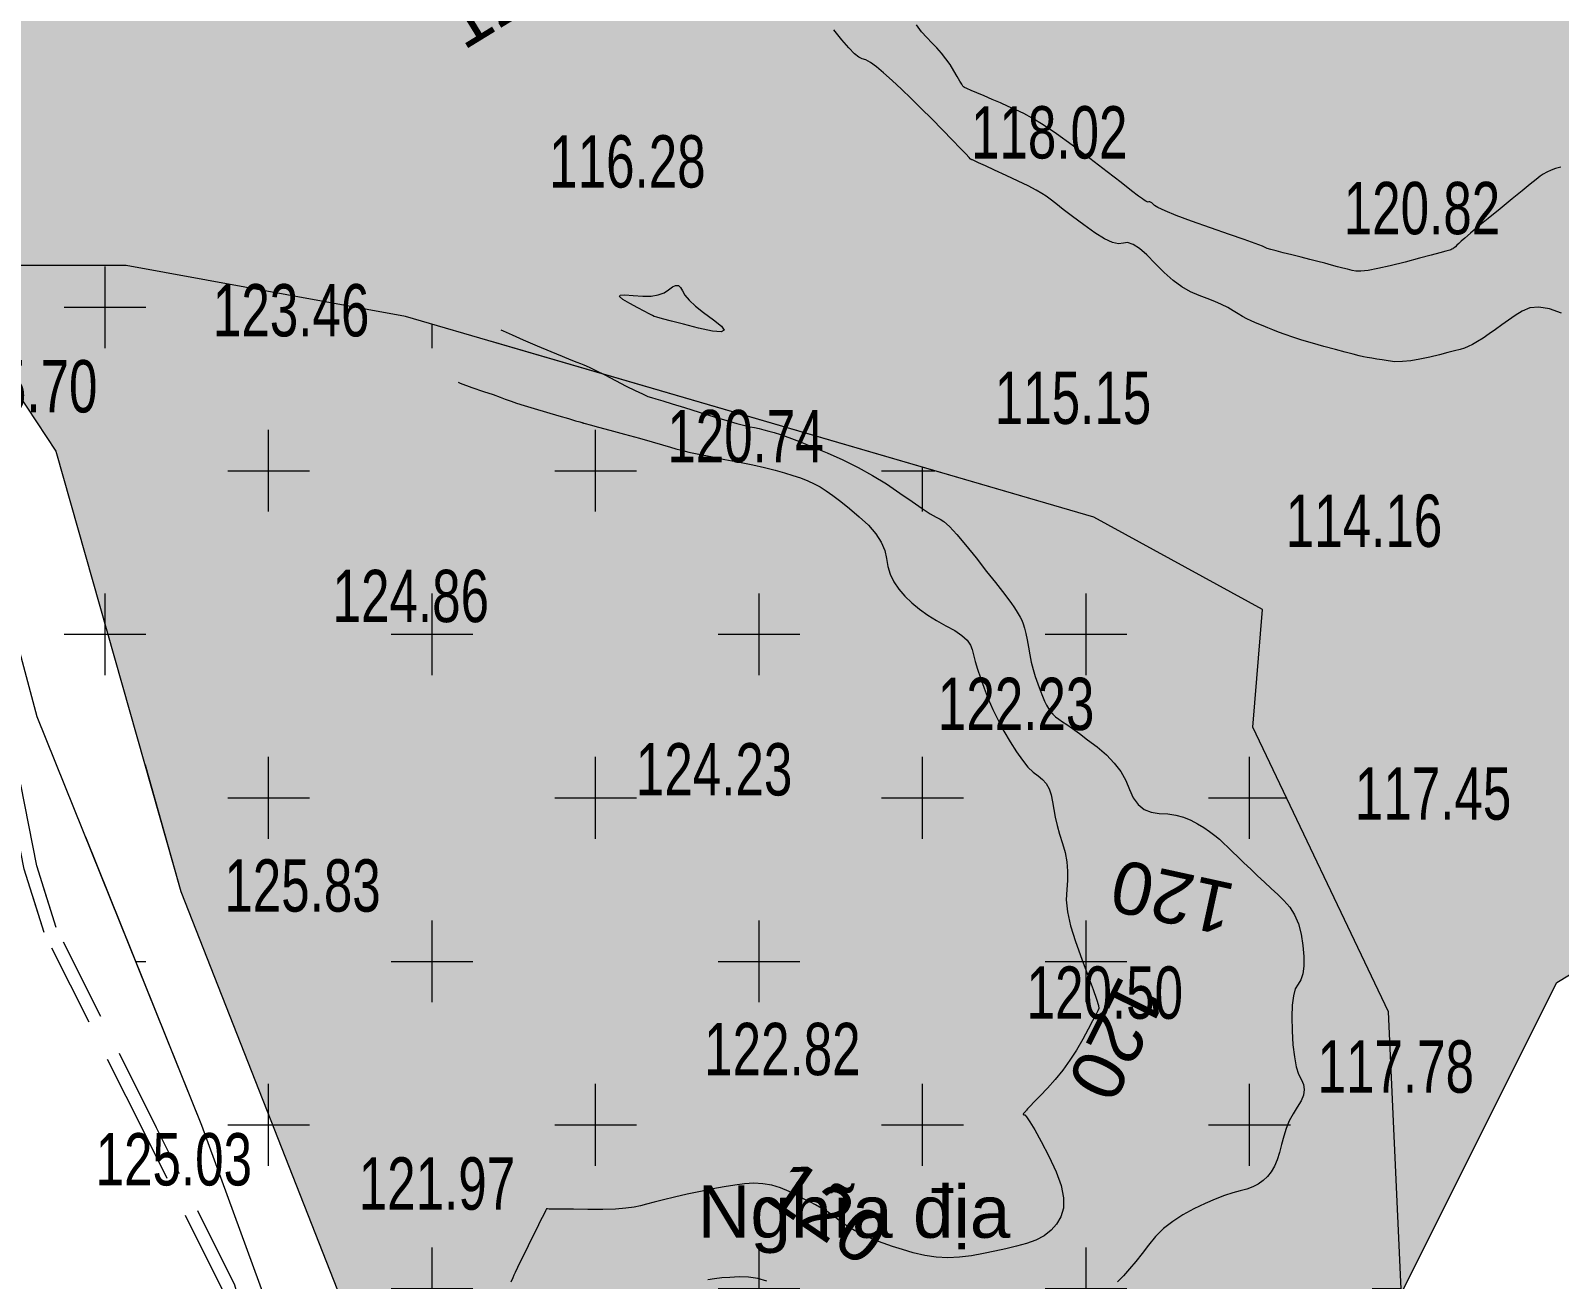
# Model space of a CAD drawing. Header units: metres. Extents: x 431006 to 434411, y 2469261 to 2473208.
# Drawn here: x 432647.4 to 432764.3, y 2470900.7 to 2470996.2 of the extents above; entities that cross this region are included whole.
import ezdxf
from ezdxf.enums import TextEntityAlignment as Align

# ---------------------------------------------------------------- set-up
doc = ezdxf.new("R2010")
doc.units = ezdxf.units.M
doc.header["$MEASUREMENT"] = 0
doc.linetypes.add('HIDDEN', pattern=[9.525, 6.35, -3.175])
for name, color, linetype, lineweight in [('1', 8, 'Continuous', 18), ('CAO DO', 8, 'Continuous', 18), ('duong mon-ks', 8, 'HIDDEN', 18), ('MH_DongMuc', 8, 'Continuous', 18), ('MH_DongMuc_Con', 8, 'Continuous', 18), ('mo-ks', 8, 'Continuous', 18), ('ranh gioi thuc vat-ks', 8, 'RAO_T_VAT', 18), ('thuc vat-ks', 8, 'Continuous', 18)]:
    doc.layers.add(name, color=color, linetype=linetype, lineweight=lineweight)
doc.styles.add('ks_ten cong trinh', font='')
doc.styles.get("Standard").update_dxf_attribs({"font": 'arial.ttf'})
doc.styles.get('ks_ten cong trinh').set_extended_font_data('.VnArial')
doc.linetypes.add('RAO_T_VAT', pattern='A,0,[133,ltypeshp.shx,S=0.34,R=0,X=-0.17,Y=0],-2,[133,ltypeshp.shx,S=0.08,R=0,X=0,Y=0],-1.5,[133,ltypeshp.shx,S=0.08,R=0,X=0,Y=0],-1.5,[133,ltypeshp.shx,S=0.08,R=0,X=0,Y=0],-2', length=7)
pattern_1 = [(0, (14.8, 7.6), (0, 20), [0, -20]), (0, (14.76, 7.848), (0, 20), [0, -20]), (0, (14.648, 8.07), (0, 20), [0, -20]), (0, (14.47, 8.248), (0, 20), [0, -20]), (0, (14.248, 8.36), (0, 20), [0, -20]), (0, (14, 8.4), (0, 20), [0, -20]), (0, (13.752, 8.36), (0, 20), [0, -20]), (0, (13.53, 8.248), (0, 20), [0, -20]), (0, (13.352, 8.07), (0, 20), [0, -20]), (0, (13.24, 7.848), (0, 20), [0, -20]), (0, (13.2, 7.6), (0, 20), [0, -20]), (0, (13.24, 7.352), (0, 20), [0, -20]), (0, (13.352, 7.13), (0, 20), [0, -20]), (0, (13.53, 6.952), (0, 20), [0, -20]), (0, (13.752, 6.84), (0, 20), [0, -20]), (0, (14, 6.8), (0, 20), [0, -20]), (0, (14.248, 6.84), (0, 20), [0, -20]), (0, (14.47, 6.952), (0, 20), [0, -20]), (0, (14.648, 7.13), (0, 20), [0, -20]), (0, (14.76, 7.352), (0, 20), [0, -20]), (0, (6.76, 15.352), (0, 20), [0, -20]), (0, (6.648, 15.13), (0, 20), [0, -20]), (0, (6.47, 14.952), (0, 20), [0, -20]), (0, (6.248, 14.84), (0, 20), [0, -20]), (0, (6, 14.8), (0, 20), [0, -20]), (0, (5.752, 14.84), (0, 20), [0, -20]), (0, (5.53, 14.952), (0, 20), [0, -20]), (0, (5.352, 15.13), (0, 20), [0, -20]), (0, (5.24, 15.352), (0, 20), [0, -20]), (0, (5.2, 15.6), (0, 20), [0, -20]), (0, (5.24, 15.848), (0, 20), [0, -20]), (0, (5.352, 16.07), (0, 20), [0, -20]), (0, (5.53, 16.248), (0, 20), [0, -20]), (0, (5.752, 16.36), (0, 20), [0, -20]), (0, (6, 16.4), (0, 20), [0, -20]), (0, (6.248, 16.36), (0, 20), [0, -20]), (0, (6.47, 16.248), (0, 20), [0, -20]), (0, (6.648, 16.07), (0, 20), [0, -20]), (0, (6.76, 15.848), (0, 20), [0, -20]), (0, (6.8, 15.6), (0, 20), [0, -20]), (0, (14, 4), (0, 20), [1.086, -18.914]), (0, (6, 12), (0, 20), [1.086, -18.914]), (90, (14, 4), (-20, 1e-15), [2.8, -17.2]), (90, (6, 12), (-20, 1e-15), [2.8, -17.2])]

msp = doc.modelspace()

# ---------------------------------------------------------------- hatches: boundary and pattern name
at = {"layer": '1', "lineweight": 0}
h = msp.add_hatch(dxfattribs=at)
h.set_pattern_fill('CROSS', color=9, scale=50, style=0)
h.paths.add_polyline_path([(432734.82, 2470846.22), (432747.52, 2470867.18), (432752.43, 2470895.49), (432751.27, 2470921.15), (432740.89, 2470942.92), (432741.64, 2470951.9), (432728.74, 2470958.97), (432676.11, 2470974.3), (432654.76, 2470978.21), (432642.12, 2470978.21), (432645.13, 2470954.16), (432647.92, 2470943.73), (432660.52, 2470912.5), (432673.41, 2470877.21), (432684.38, 2470861.41), (432696.84, 2470839.1), (432709.58, 2470827.76), (432722.99, 2470838.57)])
h.paths.add_polyline_path([(432697.27, 2470901.38), (432723.53, 2470901.38), (432723.53, 2470909.34), (432697.27, 2470909.34)], flags=24)
h = msp.add_hatch(dxfattribs=at)
h.set_pattern_fill('CROSS', color=8, scale=50, style=0)
h.paths.add_polyline_path([(432697.27, 2470901.37), (432723.54, 2470901.37), (432723.54, 2470909.34), (432697.27, 2470909.34)], flags=24)
edge = h.paths.add_edge_path()
edge.add_arc((432405.35, 2471142.66), 322.45, 319.7984, 320.7081)
edge.add_line((432654.9, 2470938.47), (432682.67, 2470972.39))
edge.add_line((432682.67, 2470972.39), (432728.74, 2470958.97))
edge.add_line((432728.74, 2470958.97), (432741.64, 2470951.9))
edge.add_line((432741.64, 2470951.9), (432740.89, 2470942.92))
edge.add_line((432740.89, 2470942.92), (432751.27, 2470921.15))
edge.add_line((432751.27, 2470921.15), (432752.43, 2470895.49))
edge.add_line((432752.43, 2470895.49), (432747.52, 2470867.18))
edge.add_line((432747.52, 2470867.18), (432734.82, 2470846.22))
edge.add_line((432734.82, 2470846.22), (432722.99, 2470838.57))
edge.add_line((432722.99, 2470838.57), (432709.58, 2470827.76))
edge.add_line((432709.58, 2470827.76), (432696.84, 2470839.1))
edge.add_line((432696.84, 2470839.1), (432684.38, 2470861.41))
edge.add_line((432684.38, 2470861.41), (432673.41, 2470877.21))
edge.add_line((432673.41, 2470877.21), (432660.52, 2470912.5))
edge.add_line((432660.52, 2470912.5), (432651.63, 2470934.53))
at = {"layer": 'thuc vat-ks'}
h = msp.add_hatch(dxfattribs=at)
h.set_pattern_fill('217B', color=9, scale=20, style=0, pattern_type=2)
h.set_pattern_definition(pattern_1)
h.paths.add_polyline_path([(432818.91, 2470904), (432917.28, 2471016.88), (432914.25, 2471037.42), (432919.3, 2471053.28), (432920.02, 2471063.41), (432916.76, 2471073), (432905.53, 2471077.89), (432892.3, 2471069.38), (432890.31, 2471056.18), (432891, 2471022.24), (432891, 2471009.03), (432888.1, 2471005.23), (432883.57, 2471003.97), (432869.81, 2471007.95), (432862.02, 2471016.27), (432862.72, 2471037), (432874.64, 2471086.23), (432877.11, 2471109.77), (432880.98, 2471125.58), (432884.33, 2471149.91), (432875.35, 2471169.01), (432859.74, 2471184.21), (432850.76, 2471197.46), (432852.07, 2471212.72), (432857.48, 2471229.56), (432878.23, 2471242.08), (432887.74, 2471250.5), (432887.96, 2471262.37), (432874.12, 2471272.95), (432852.5, 2471276.41), (432821.16, 2471267.34), (432809.06, 2471253.74), (432806.46, 2471241.22), (432810.57, 2471229.34), (432821.16, 2471217.9), (432824.4, 2471210.13), (432825.91, 2471194.02), (432815.96, 2471179.34), (432807.96, 2471171.35), (432803.86, 2471153.43), (432800.6, 2471117.91), (432790.2, 2471085.57), (432777.09, 2471080.48), (432738.72, 2471074.9), (432722.21, 2471072.23), (432713.71, 2471073.69), (432713.47, 2471083.63), (432719.78, 2471098.23), (432732.89, 2471106.72), (432744.31, 2471112.54), (432750.86, 2471120.79), (432755.96, 2471129.28), (432756.92, 2471142.94), (432747.08, 2471162.33), (432746.26, 2471181.4), (432745.23, 2471205.15), (432750.83, 2471228.79), (432753.08, 2471239.3), (432761.54, 2471259.12), (432759.57, 2471268.78), (432751.87, 2471272.25), (432728.3, 2471274.36), (432713.19, 2471264.71), (432697.85, 2471251.1), (432684.95, 2471234.99), (432684.61, 2471225.33), (432703.64, 2471187.99), (432716.4, 2471165.15), (432718.03, 2471155.93), (432715.86, 2471149.69), (432709.89, 2471146.71), (432695.5, 2471146.71), (432666.72, 2471157.56), (432652.6, 2471162.17), (432629.25, 2471161.08), (432583.8, 2471148.61), (432546.34, 2471135.32), (432527.23, 2471119.18), (432507.78, 2471113.66), (432500.59, 2471116.7), (432499.09, 2471127.39), (432505.09, 2471132.1), (432523.51, 2471150.49), (432544.75, 2471168.11), (432568.3, 2471175.6), (432583.08, 2471180.09), (432600.86, 2471196.56), (432618.04, 2471215.29), (432622.32, 2471227.06), (432631.31, 2471251.28), (432635.38, 2471250.64), (432640.95, 2471252.57), (432645.66, 2471257.06), (432646.3, 2471265.62), (432641.38, 2471276.74), (432635.61, 2471292.22), (432637.11, 2471302.28), (432650.17, 2471312.33), (432655.96, 2471317.04), (432658.74, 2471321.74), (432657.03, 2471326.02), (432647.18, 2471327.95), (432605.2, 2471327.52), (432586.57, 2471325.59), (432575.64, 2471321.32), (432559.75, 2471301.59), (432544.12, 2471298.81), (432532.34, 2471295.6), (432522.27, 2471291.11), (432519.7, 2471282.77), (432516.28, 2471272.07), (432521.85, 2471249.61), (432528.47, 2471221.48), (432526.76, 2471213.35), (432517.98, 2471209.07), (432510.06, 2471209.07), (432503.2, 2471215.71), (432498.7, 2471234.32), (432491.77, 2471258.72), (432486.2, 2471271.2), (432478.77, 2471273.74), (432448.81, 2471276.1), (432424.65, 2471269.19), (432402.19, 2471257.21), (432401.17, 2471249.11), (432407.42, 2471241.18), (432444.08, 2471222.71), (432456.92, 2471211.74), (432461.14, 2471200.65), (432461.81, 2471192.53), (432455.95, 2471184.28), (432452.75, 2471180.29), (432458.72, 2471162.98), (432456.59, 2471144.88), (432451.47, 2471131.47), (432449.98, 2471122.74), (432464.47, 2471102.43), (432486.64, 2471083.91), (432530.54, 2471047.44), (432573.56, 2471012.59), (432601.19, 2470998.97), (432636.77, 2470983.07), (432649.37, 2470964.02), (432658.94, 2470930.35), (432677.74, 2470882.5), (432685.86, 2470865.14), (432690.96, 2470855.52), (432694.74, 2470851.18), (432703.43, 2470851.93), (432722.69, 2470868.91), (432743.28, 2470881.74), (432764.13, 2470923.4), (432792.49, 2470940.54), (432813.25, 2470943.45), (432820.88, 2470938.36), (432818.59, 2470905.23)])
h = msp.add_hatch(dxfattribs=at)
h.set_pattern_fill('217B', color=8, scale=20, style=0, pattern_type=2)
h.set_pattern_definition(pattern_1)
h.paths.add_polyline_path([(433010.58, 2470968.47), (432999.97, 2470981.61), (432999.97, 2470988.06), (433010.58, 2470989.21), (433027.19, 2470985.76), (433039.42, 2470980.23), (433052.98, 2470975.42), (433065.61, 2470974.96), (433075.26, 2470980.01), (433085.13, 2470987.35), (433086.51, 2470997.44), (433073.65, 2471008.22), (433050.92, 2471020.15), (433028.18, 2471018.78), (433000.85, 2471014.42), (432985, 2471004.1), (432976.51, 2470990.1), (432972.14, 2470987.12), (432956.53, 2470986.2), (432936.09, 2470994.23), (432918.38, 2471009.44), (432914.25, 2471037.42), (432919.3, 2471053.28), (432920.02, 2471063.41), (432916.76, 2471073), (432905.53, 2471077.89), (432892.3, 2471069.38), (432890.31, 2471056.18), (432891, 2471022.24), (432891, 2471009.03), (432888.1, 2471005.23), (432883.57, 2471003.97), (432869.81, 2471007.95), (432862.02, 2471016.27), (432862.72, 2471037), (432874.64, 2471086.23), (432877.11, 2471109.77), (432880.98, 2471125.58), (432884.33, 2471149.91), (432875.35, 2471169.01), (432859.74, 2471184.21), (432855.13, 2471191.02), (432828.74, 2471158.78), (432752.36, 2471057.55), (432656.19, 2470940.03), (432658.94, 2470930.35), (432677.74, 2470882.5), (432685.86, 2470865.14), (432690.96, 2470855.52), (432694.74, 2470851.18), (432703.43, 2470851.93), (432722.69, 2470868.91), (432743.28, 2470881.74), (432764.13, 2470923.4), (432792.49, 2470940.54), (432813.25, 2470943.45), (432820.88, 2470938.36), (432818.59, 2470905.23), (432825.46, 2470878.49), (432832.33, 2470845.32), (432826.99, 2470819.42), (432824.64, 2470806.48), (432827.83, 2470799.34), (432835.16, 2470794.65), (432838.36, 2470788.83), (432840.71, 2470777.19), (432838.29, 2470754.71), (432839.18, 2470743.01), (432860.39, 2470732.93), (432892.77, 2470720.86), (432905.4, 2470703.6), (432918.69, 2470693.41), (432934.82, 2470688.44), (432952.14, 2470691.75), (432974.44, 2470697.44), (432981.56, 2470705.26), (432991.32, 2470730.73), (432991.56, 2470746.13), (432984.21, 2470760.35), (432970.45, 2470774.57), (432960, 2470792.97), (432946.7, 2470817.54), (432936.04, 2470830.62), (432914.66, 2470842.42), (432908.37, 2470849.3), (432903.28, 2470866.64), (432907.17, 2470886.08), (432917.65, 2470895.65), (432931.72, 2470901.03), (432946.69, 2470903.72), (432959.86, 2470898.04), (432971.24, 2470889.97), (433002.13, 2470849.46), (433026.92, 2470834.13), (433046.29, 2470819.74), (433061.46, 2470821.85), (433093.89, 2470831.24), (433112.1, 2470834.37), (433135.32, 2470811.86), (433163.92, 2470789.08), (433184.54, 2470771.4), (433205.78, 2470756.22), (433213.49, 2470753.51), (433220.99, 2470753.93), (433225.36, 2470760.58), (433224.11, 2470769.32), (433212.03, 2470786.8), (433198.91, 2470811.01), (433201.2, 2470822.66), (433209.32, 2470846.79), (433217.29, 2470855.42), (433236.25, 2470857.3), (433250.83, 2470860.21), (433265.61, 2470868.53), (433278.11, 2470889.12), (433281.27, 2470898.81), (433287.31, 2470909.63), (433298.14, 2470918.37), (433302.52, 2470926.48), (433302.52, 2470935.01), (433296.89, 2470944.58), (433289.81, 2470953.52), (433289.33, 2470960.87), (433295.57, 2470969.41), (433302.96, 2470977.78), (433303.95, 2470985.65), (433293.76, 2470986.14), (433267, 2470976.98), (433241.9, 2470976.98), (433213.56, 2470973.74), (433196.14, 2470971.67), (433177.54, 2470963.71), (433158.06, 2470948.38), (433146.84, 2470937.17), (433131.78, 2470928.03), (433117.9, 2470924.49), (433121.59, 2470926.22), (433119.27, 2470933.18), (433122.5, 2470938.85), (433134.36, 2470951.73), (433154.76, 2470965.86), (433178.08, 2470981.32), (433203.26, 2470985.53), (433255.29, 2470986.89), (433270.59, 2470989.67), (433294.47, 2470996.15), (433309.3, 2470999.62), (433320.89, 2470998), (433371.16, 2470972.91), (433406.11, 2470956.45), (433423.16, 2470948.24), (433434.66, 2470946.4), (433445.55, 2470944.96), (433457.66, 2470946.81), (433463.01, 2470950.91), (433467.73, 2470959.73), (433468.14, 2470975.53), (433459.51, 2470984.76), (433444.52, 2470986.61), (433437.33, 2470989.48), (433429.53, 2470996.04), (433426.82, 2471008.18), (433430.05, 2471018.78), (433430.52, 2471031), (433424.52, 2471042.75), (433406.75, 2471052.43), (433387.11, 2471065.43), (433374.65, 2471064.05), (433358.5, 2471065.66), (433350.2, 2471073.73), (433338.43, 2471075.11), (433322.97, 2471067.5), (433313.74, 2471057.36), (433305.66, 2471043.08), (433298.47, 2471022.26), (433289.24, 2471013.04), (433285.08, 2471011.43), (433274.47, 2471012.58), (433269.39, 2471019.49), (433264.09, 2471028.94), (433259.46, 2471055.49), (433255.31, 2471073.7), (433245.38, 2471076.92), (433224.62, 2471072.32), (433193.85, 2471059.37), (433177.24, 2471045.32), (433152.74, 2471013.23), (433125.75, 2470985.8), (433113.71, 2470971.01), (433090.64, 2470961.79), (433059.95, 2470952.57), (433041.27, 2470951.42), (433023.5, 2470955.11)])
h = msp.add_hatch(dxfattribs=at)
h.set_pattern_fill('222B', color=9, scale=20, style=0, pattern_type=2)
h.set_pattern_definition([(0, (12.62, 4), (0, 20), [2.76, -17.24]), (0, (4.59, 12), (0, 20), [2.76, -17.24]), (90, (14, 4.8), (-20, 1e-15), [3.6, -16.4]), (90, (5.97, 12.8), (-20, 1e-15), [3.6, -16.4]), (45, (14, 4.8), (0, 20.00000619), [1.952, -26.33228]), (45, (5.97, 12.8), (0, 20.00000619), [1.952, -26.33228]), (315, (12.62, 6.18), (20.00000619, 0), [1.952, -26.33228]), (315, (4.59, 14.18), (20.00000619, 0), [1.952, -26.33228])])
edge = h.paths.add_edge_path()
edge.add_line((432657.56, 2470783.03), (432652.28, 2470787.07))
edge.add_line((432652.28, 2470787.07), (432634.8, 2470787.54))
edge.add_line((432634.8, 2470787.54), (432628.87, 2470802.35))
edge.add_line((432628.87, 2470802.35), (432636.36, 2470827.98))
edge.add_line((432636.36, 2470827.98), (432636.99, 2470855.04))
edge.add_line((432636.99, 2470855.04), (432636.67, 2470863.61))
edge.add_line((432636.67, 2470863.61), (432634.49, 2470867.04))
edge.add_line((432634.49, 2470867.04), (432624.35, 2470872.18))
edge.add_line((432624.35, 2470872.18), (432614.66, 2470877.39))
edge.add_line((432614.66, 2470877.39), (432608.26, 2470887.99))
edge.add_line((432608.26, 2470887.99), (432606.07, 2470894.89))
edge.add_line((432606.07, 2470894.89), (432591.66, 2470924.74))
edge.add_line((432591.66, 2470924.74), (432574.4, 2470947.96))
edge.add_line((432574.4, 2470947.96), (432563.12, 2470945.5))
edge.add_line((432563.12, 2470945.5), (432560.48, 2470939.69))
edge.add_line((432560.48, 2470939.69), (432567.53, 2470922.1))
edge.add_line((432567.53, 2470922.1), (432586.56, 2470888.95))
edge.add_line((432586.56, 2470888.95), (432592.19, 2470873.82))
edge.add_line((432592.19, 2470873.82), (432602.61, 2470823.21))
edge.add_line((432602.61, 2470823.21), (432603.49, 2470808.34))
edge.add_line((432603.49, 2470808.34), (432596.16, 2470794.27))
edge.add_line((432596.16, 2470794.27), (432594.39, 2470756.03))

# ---------------------------------------------------------------- linework, layer by layer
at = {"layer": 'duong mon-ks', "color": 9, "lineweight": 0}
for points in [[(432693.52, 2470841.59), (432689.61, 2470849.34), (432685.21, 2470856.04), (432678.59, 2470864.15), (432673.44, 2470870.74), (432668.57, 2470879.69), (432666.13, 2470889.07), (432663.06, 2470900.25), (432657.08, 2470912.29), (432649.4, 2470927.59), (432647.93, 2470932.3), (432645.03, 2470946.87), (432641.25, 2470962.85), (432636.76, 2470971.44), (432628.74, 2470978.04), (432616.68, 2470985.68), (432608.07, 2470989.47), (432590.47, 2470994.8), (432576.3, 2471000.98), (432561.15, 2471011.35)], [(432692.68, 2470841.03), (432688.75, 2470848.83), (432684.4, 2470855.44), (432677.81, 2470863.52), (432672.6, 2470870.19), (432667.63, 2470879.32), (432665.17, 2470888.81), (432662.12, 2470899.89), (432656.18, 2470911.84), (432648.47, 2470927.21), (432646.96, 2470932.06), (432644.05, 2470946.65), (432640.3, 2470962.5), (432635.97, 2470970.8), (432628.15, 2470977.22), (432616.21, 2470984.79), (432607.72, 2470988.53), (432590.12, 2470993.86), (432575.81, 2471000.1), (432560.49, 2471010.58)]]:
    msp.add_lwpolyline(points, dxfattribs=at)
at = {"layer": 'duong mon-ks', "color": 8, "lineweight": 0}
for points in [[(432693.52, 2470841.59), (432689.61, 2470849.34), (432685.21, 2470856.04), (432678.59, 2470864.15), (432673.44, 2470870.74), (432668.57, 2470879.69), (432666.13, 2470889.07), (432663.06, 2470900.25), (432657.08, 2470912.29), (432649.4, 2470927.59), (432648.4, 2470930.77)], [(432692.68, 2470841.03), (432688.75, 2470848.83), (432684.4, 2470855.44), (432677.81, 2470863.52), (432672.6, 2470870.19), (432667.63, 2470879.32), (432665.17, 2470888.81), (432662.12, 2470899.89), (432656.18, 2470911.84), (432648.47, 2470927.21), (432647.63, 2470929.89)]]:
    msp.add_lwpolyline(points, dxfattribs=at)
at = {"layer": 'MH_DongMuc', "color": 8, "lineweight": 0, "elevation": 120}
for points in [[(432764.43, 2470985.72), (432764.04, 2470985.61), (432763.69, 2470985.48), (432763.37, 2470985.34), (432763.09, 2470985.19), (432762.85, 2470985.02), (432762.55, 2470984.78), (432762.09, 2470984.41), (432761.48, 2470983.92), (432760.72, 2470983.29), (432759.8, 2470982.54), (432758.88, 2470981.79), (432758.13, 2470981.17), (432757.54, 2470980.67), (432757.1, 2470980.3), (432756.83, 2470980.05), (432756.65, 2470979.89), (432756.5, 2470979.75), (432756.38, 2470979.64), (432756.29, 2470979.56), (432756.22, 2470979.51), (432756.17, 2470979.48), (432756.11, 2470979.44), (432756.03, 2470979.41), (432755.95, 2470979.38), (432755.85, 2470979.35), (432755.64, 2470979.29), (432755.2, 2470979.17), (432754.53, 2470978.99), (432753.64, 2470978.75), (432752.53, 2470978.46), (432751.39, 2470978.17), (432750.45, 2470977.96), (432749.7, 2470977.82), (432749.14, 2470977.76), (432748.77, 2470977.77), (432748.48, 2470977.83), (432748.14, 2470977.91), (432747.77, 2470978), (432747.36, 2470978.11), (432746.9, 2470978.23), (432746.4, 2470978.37), (432745.85, 2470978.51), (432745.24, 2470978.67), (432744.58, 2470978.83), (432743.87, 2470979.01), (432743.2, 2470979.17), (432742.67, 2470979.31), (432742.26, 2470979.43), (432741.99, 2470979.51), (432741.84, 2470979.57), (432741.62, 2470979.67), (432741.08, 2470979.87), (432740.24, 2470980.18), (432739.1, 2470980.58), (432737.65, 2470981.09), (432736.2, 2470981.6), (432735.04, 2470982.03), (432734.18, 2470982.38), (432733.62, 2470982.63), (432733.36, 2470982.8), (432733.25, 2470982.91), (432733.16, 2470982.99), (432733.07, 2470983.04), (432733.01, 2470983.06), (432732.95, 2470983.06), (432732.89, 2470983.05), (432732.81, 2470983.07), (432732.71, 2470983.12), (432732.59, 2470983.19), (432732.45, 2470983.29), (432732.16, 2470983.51), (432731.62, 2470983.92), (432730.82, 2470984.54), (432729.76, 2470985.35), (432728.44, 2470986.37), (432727.08, 2470987.4), (432725.89, 2470988.26), (432724.87, 2470988.95), (432724.03, 2470989.47), (432723.37, 2470989.83), (432722.78, 2470990.09), (432722.19, 2470990.36), (432721.59, 2470990.63), (432720.97, 2470990.9), (432720.35, 2470991.16), (432719.79, 2470991.4), (432719.35, 2470991.59), (432719.03, 2470991.73), (432718.84, 2470991.81), (432718.77, 2470991.85), (432718.73, 2470991.9), (432718.64, 2470992.06), (432718.49, 2470992.3), (432718.29, 2470992.64), (432718.04, 2470993.08), (432717.74, 2470993.56), (432717.43, 2470994.01), (432717.09, 2470994.44), (432716.73, 2470994.84), (432716.35, 2470995.22), (432715.96, 2470995.62), (432715.57, 2470996.07), (432715.18, 2470996.59)], [(432680.12, 2470969.28), (432680.28, 2470969.21), (432681.19, 2470968.88), (432682.08, 2470968.58), (432682.8, 2470968.33), (432683.35, 2470968.13), (432683.73, 2470967.99), (432683.95, 2470967.91), (432684.18, 2470967.83), (432684.58, 2470967.69), (432685.17, 2470967.51), (432685.94, 2470967.28), (432686.89, 2470967), (432687.83, 2470966.72), (432688.57, 2470966.5), (432689.11, 2470966.34), (432689.44, 2470966.24), (432689.58, 2470966.2), (432689.61, 2470966.19), (432689.63, 2470966.18), (432689.65, 2470966.17), (432689.66, 2470966.17), (432689.67, 2470966.17), (432689.68, 2470966.17), (432689.69, 2470966.17), (432689.7, 2470966.17), (432689.71, 2470966.17), (432689.72, 2470966.16), (432689.85, 2470966.13), (432690.23, 2470966.02), (432690.86, 2470965.85), (432691.73, 2470965.61), (432692.85, 2470965.3), (432694, 2470964.99), (432694.97, 2470964.72), (432695.75, 2470964.49), (432696.36, 2470964.32), (432696.78, 2470964.19), (432697.2, 2470964.08), (432697.78, 2470963.94), (432698.53, 2470963.78), (432699.45, 2470963.59), (432700.53, 2470963.38), (432701.64, 2470963.17), (432702.65, 2470962.96), (432703.56, 2470962.75), (432704.37, 2470962.55), (432705.09, 2470962.36), (432705.72, 2470962.16), (432706.31, 2470961.96), (432706.86, 2470961.74), (432707.35, 2470961.51), (432707.8, 2470961.27), (432708.26, 2470960.98), (432708.79, 2470960.61), (432709.39, 2470960.15), (432710.06, 2470959.62), (432710.8, 2470959), (432711.5, 2470958.34), (432712.06, 2470957.69), (432712.48, 2470957.05), (432712.75, 2470956.42), (432712.88, 2470955.8), (432712.98, 2470955.19), (432713.17, 2470954.6), (432713.45, 2470954.02), (432713.82, 2470953.47), (432714.29, 2470952.93), (432714.82, 2470952.42), (432715.4, 2470951.93), (432716.03, 2470951.48), (432716.7, 2470951.06), (432717.42, 2470950.67), (432718.1, 2470950.29), (432718.64, 2470949.92), (432719.04, 2470949.55), (432719.31, 2470949.19), (432719.44, 2470948.84), (432719.53, 2470948.43), (432719.66, 2470947.94), (432719.84, 2470947.35), (432720.07, 2470946.67), (432720.34, 2470945.9), (432720.66, 2470945.08), (432721.02, 2470944.26), (432721.41, 2470943.44), (432721.85, 2470942.61), (432722.33, 2470941.79), (432722.81, 2470941.02), (432723.27, 2470940.38), (432723.7, 2470939.86), (432724.1, 2470939.46), (432724.48, 2470939.18), (432724.81, 2470938.92), (432725.09, 2470938.6), (432725.31, 2470938.21), (432725.47, 2470937.74), (432725.58, 2470937.21), (432725.67, 2470936.63), (432725.79, 2470936.03), (432725.94, 2470935.39), (432726.12, 2470934.73), (432726.33, 2470934.03), (432726.53, 2470933.32), (432726.66, 2470932.62), (432726.72, 2470931.91), (432726.73, 2470931.2), (432726.66, 2470930.49), (432726.63, 2470929.71), (432726.73, 2470928.79), (432726.96, 2470927.73), (432727.32, 2470926.52), (432727.81, 2470925.17), (432728.3, 2470923.89), (432728.68, 2470922.87), (432728.94, 2470922.11), (432729.08, 2470921.63), (432729.11, 2470921.41), (432729.04, 2470921.24), (432728.88, 2470920.92), (432728.64, 2470920.46), (432728.31, 2470919.83), (432727.89, 2470919.06), (432727.42, 2470918.23), (432726.91, 2470917.45), (432726.37, 2470916.7), (432725.79, 2470915.99), (432725.18, 2470915.32), (432724.62, 2470914.74), (432724.18, 2470914.28), (432723.86, 2470913.94), (432723.66, 2470913.73), (432723.59, 2470913.64), (432723.57, 2470913.61), (432723.54, 2470913.57), (432723.5, 2470913.53), (432723.45, 2470913.49), (432723.4, 2470913.43), (432723.35, 2470913.38), (432723.33, 2470913.34), (432723.34, 2470913.31), (432723.38, 2470913.28), (432723.45, 2470913.27), (432723.59, 2470913.13), (432723.85, 2470912.75), (432724.22, 2470912.12), (432724.7, 2470911.24), (432725.3, 2470910.11), (432725.86, 2470908.92), (432726.24, 2470907.87), (432726.42, 2470906.94), (432726.42, 2470906.15), (432726.22, 2470905.49), (432725.89, 2470904.93), (432725.46, 2470904.45), (432724.93, 2470904.04), (432724.31, 2470903.71), (432723.59, 2470903.45), (432722.82, 2470903.24), (432722.01, 2470903.04), (432721.16, 2470902.85), (432720.29, 2470902.67), (432719.39, 2470902.51), (432718.47, 2470902.39), (432717.57, 2470902.36), (432716.68, 2470902.4), (432715.8, 2470902.53), (432714.93, 2470902.73), (432714.1, 2470902.98), (432713.33, 2470903.22), (432712.63, 2470903.47), (432711.99, 2470903.71), (432711.42, 2470903.95), (432710.9, 2470904.2), (432710.43, 2470904.44), (432710, 2470904.69), (432709.62, 2470904.95), (432709.27, 2470905.2), (432708.96, 2470905.45), (432708.65, 2470905.67), (432708.35, 2470905.88), (432708.05, 2470906.07), (432707.77, 2470906.23), (432707.45, 2470906.4), (432707.06, 2470906.61), (432706.59, 2470906.84), (432706.05, 2470907.11), (432705.43, 2470907.41), (432704.78, 2470907.69), (432704.11, 2470907.89), (432703.42, 2470908.01), (432702.73, 2470908.05), (432702.03, 2470908.01), (432701.29, 2470907.91), (432700.48, 2470907.78), (432699.6, 2470907.62), (432698.66, 2470907.43), (432697.65, 2470907.21), (432696.67, 2470906.99), (432695.83, 2470906.79), (432695.11, 2470906.61), (432694.53, 2470906.46), (432694.07, 2470906.32), (432693.6, 2470906.22), (432692.96, 2470906.14), (432692.16, 2470906.08), (432691.19, 2470906.05), (432690.05, 2470906.05), (432688.95, 2470906.06), (432688.09, 2470906.06), (432687.47, 2470906.07), (432687.09, 2470906.08), (432686.95, 2470906.09), (432686.93, 2470906.09), (432686.91, 2470906.1), (432686.9, 2470906.09), (432686.89, 2470906.09), (432686.88, 2470906.08), (432686.88, 2470906.07), (432686.87, 2470906.06), (432686.87, 2470906.05), (432686.87, 2470906.05), (432686.86, 2470906.04), (432686.82, 2470905.94), (432686.68, 2470905.66), (432686.44, 2470905.19), (432686.12, 2470904.53), (432685.7, 2470903.69), (432685.27, 2470902.84), (432684.93, 2470902.15), (432684.67, 2470901.61), (432684.49, 2470901.23), (432684.39, 2470901.02), (432684.31, 2470900.82), (432684.16, 2470900.48)]]:
    msp.add_lwpolyline(points, dxfattribs=at)
at = {"layer": 'MH_DongMuc_Con', "color": 8, "lineweight": 0}
for points, elevation in [([(432764.48, 2470974.55), (432763.57, 2470974.88), (432762.77, 2470975.02), (432762.08, 2470974.96), (432761.49, 2470974.72), (432760.96, 2470974.37), (432760.44, 2470974.02), (432759.93, 2470973.67), (432759.44, 2470973.32), (432758.95, 2470972.97), (432758.49, 2470972.65), (432758.07, 2470972.38), (432757.69, 2470972.16), (432757.36, 2470972), (432757.07, 2470971.89), (432756.74, 2470971.79), (432756.32, 2470971.68), (432755.79, 2470971.54), (432755.16, 2470971.38), (432754.42, 2470971.19), (432753.67, 2470971.03), (432752.97, 2470970.91), (432752.34, 2470970.86), (432751.76, 2470970.85), (432751.24, 2470970.91), (432750.78, 2470970.98), (432750.36, 2470971.05), (432749.98, 2470971.12), (432749.64, 2470971.18), (432749.35, 2470971.23), (432749.02, 2470971.3), (432748.55, 2470971.42), (432747.94, 2470971.58), (432747.2, 2470971.77), (432746.33, 2470972.01), (432745.44, 2470972.27), (432744.64, 2470972.5), (432743.95, 2470972.72), (432743.36, 2470972.92), (432742.86, 2470973.11), (432742.43, 2470973.28), (432742.04, 2470973.44), (432741.67, 2470973.59), (432741.34, 2470973.72), (432741.05, 2470973.84), (432740.76, 2470973.97), (432740.44, 2470974.13), (432740.11, 2470974.31), (432739.76, 2470974.51), (432739.38, 2470974.74), (432738.97, 2470974.98), (432738.5, 2470975.21), (432737.98, 2470975.45), (432737.41, 2470975.68), (432736.78, 2470975.91), (432736.13, 2470976.19), (432735.46, 2470976.57), (432734.79, 2470977.06), (432734.12, 2470977.66), (432733.43, 2470978.35), (432732.79, 2470979.02), (432732.22, 2470979.5), (432731.73, 2470979.81), (432731.32, 2470979.95), (432730.99, 2470979.9), (432730.63, 2470979.86), (432730.15, 2470979.97), (432729.55, 2470980.25), (432728.82, 2470980.7), (432727.96, 2470981.31), (432727.11, 2470981.95), (432726.4, 2470982.49), (432725.83, 2470982.93), (432725.39, 2470983.26), (432725.08, 2470983.49), (432724.77, 2470983.7), (432724.32, 2470983.96), (432723.71, 2470984.28), (432722.95, 2470984.65), (432722.04, 2470985.08), (432721.14, 2470985.49), (432720.44, 2470985.82), (432719.92, 2470986.06), (432719.6, 2470986.21), (432719.46, 2470986.27), (432719.41, 2470986.28), (432719.38, 2470986.3), (432719.35, 2470986.31), (432719.33, 2470986.32), (432719.31, 2470986.32), (432719.3, 2470986.33), (432719.29, 2470986.34), (432719.29, 2470986.34), (432719.28, 2470986.35), (432719.28, 2470986.36), (432719.2, 2470986.46), (432718.95, 2470986.73), (432718.52, 2470987.17), (432717.93, 2470987.78), (432717.17, 2470988.57), (432716.34, 2470989.41), (432715.54, 2470990.21), (432714.76, 2470990.97), (432714.02, 2470991.68), (432713.31, 2470992.35), (432712.66, 2470992.93), (432712.11, 2470993.38), (432711.66, 2470993.72), (432711.3, 2470993.92), (432711.03, 2470994.01), (432710.77, 2470994.12), (432710.43, 2470994.39), (432709.99, 2470994.83), (432709.47, 2470995.44), (432708.86, 2470996.22)], 118), ([(432696.51, 2470976.57), (432696.76, 2470976.68), (432696.97, 2470976.66), (432697.14, 2470976.52), (432697.28, 2470976.27), (432697.47, 2470975.93), (432697.8, 2470975.54), (432698.27, 2470975.1), (432698.89, 2470974.6), (432699.65, 2470974.06), (432700.26, 2470973.57), (432700.46, 2470973.27), (432700.23, 2470973.14), (432699.59, 2470973.19), (432698.52, 2470973.42), (432697.36, 2470973.71), (432696.44, 2470973.94), (432695.76, 2470974.12), (432695.33, 2470974.24), (432695.13, 2470974.31), (432695, 2470974.38), (432694.74, 2470974.51), (432694.36, 2470974.71), (432693.87, 2470974.97), (432693.25, 2470975.29), (432692.72, 2470975.6), (432692.48, 2470975.82), (432692.53, 2470975.94), (432692.88, 2470975.97), (432693.51, 2470975.91), (432694.24, 2470975.85), (432694.88, 2470975.86), (432695.42, 2470975.95), (432695.87, 2470976.11), (432696.22, 2470976.35), (432696.51, 2470976.57)], 116), ([(432683.39, 2470973.28), (432683.57, 2470973.2), (432684.25, 2470972.9), (432685.11, 2470972.53), (432686.17, 2470972.07), (432687.22, 2470971.63), (432688.08, 2470971.27), (432688.74, 2470970.99), (432689.21, 2470970.81), (432689.49, 2470970.71), (432689.74, 2470970.62), (432690.14, 2470970.44), (432690.67, 2470970.18), (432691.35, 2470969.84), (432692.16, 2470969.41), (432692.98, 2470968.99), (432693.66, 2470968.64), (432694.22, 2470968.38), (432694.64, 2470968.2), (432694.92, 2470968.1), (432695.25, 2470968), (432695.77, 2470967.85), (432696.5, 2470967.62), (432697.43, 2470967.34), (432698.57, 2470966.99), (432699.71, 2470966.64), (432700.67, 2470966.35), (432701.45, 2470966.13), (432702.05, 2470965.97), (432702.47, 2470965.88), (432702.8, 2470965.81), (432703.15, 2470965.73), (432703.51, 2470965.65), (432703.89, 2470965.55), (432704.29, 2470965.44), (432704.77, 2470965.28), (432705.42, 2470965.05), (432706.23, 2470964.74), (432707.21, 2470964.34), (432708.35, 2470963.87), (432709.55, 2470963.34), (432710.71, 2470962.77), (432711.82, 2470962.16), (432712.89, 2470961.5), (432713.91, 2470960.81), (432714.84, 2470960.15), (432715.61, 2470959.63), (432716.22, 2470959.23), (432716.68, 2470958.96), (432716.98, 2470958.81), (432717.27, 2470958.63), (432717.69, 2470958.24), (432718.25, 2470957.65), (432718.92, 2470956.85), (432719.73, 2470955.85), (432720.54, 2470954.82), (432721.21, 2470953.96), (432721.75, 2470953.27), (432722.16, 2470952.74), (432722.43, 2470952.37), (432722.62, 2470952.1), (432722.79, 2470951.83), (432722.95, 2470951.57), (432723.09, 2470951.32), (432723.22, 2470951.08), (432723.33, 2470950.81), (432723.44, 2470950.47), (432723.54, 2470950.06), (432723.64, 2470949.58), (432723.73, 2470949.03), (432723.83, 2470948.45), (432723.95, 2470947.88), (432724.09, 2470947.32), (432724.26, 2470946.78), (432724.44, 2470946.23), (432724.63, 2470945.73), (432724.8, 2470945.29), (432724.97, 2470944.91), (432725.12, 2470944.59), (432725.26, 2470944.34), (432725.41, 2470944.12), (432725.59, 2470943.91), (432725.81, 2470943.71), (432726.05, 2470943.52), (432726.33, 2470943.33), (432726.68, 2470943.11), (432727.11, 2470942.81), (432727.64, 2470942.42), (432728.26, 2470941.95), (432728.98, 2470941.4), (432729.69, 2470940.79), (432730.29, 2470940.16), (432730.79, 2470939.51), (432731.18, 2470938.83), (432731.47, 2470938.14), (432731.75, 2470937.5), (432732.12, 2470936.99), (432732.57, 2470936.63), (432733.11, 2470936.41), (432733.73, 2470936.32), (432734.39, 2470936.28), (432735, 2470936.18), (432735.59, 2470936.02), (432736.14, 2470935.8), (432736.66, 2470935.53), (432737.14, 2470935.23), (432737.58, 2470934.93), (432737.98, 2470934.63), (432738.33, 2470934.34), (432738.65, 2470934.05), (432738.97, 2470933.74), (432739.33, 2470933.39), (432739.75, 2470932.99), (432740.21, 2470932.54), (432740.73, 2470932.06), (432741.26, 2470931.56), (432741.78, 2470931.07), (432742.29, 2470930.59), (432742.79, 2470930.12), (432743.27, 2470929.66), (432743.71, 2470929.16), (432744.08, 2470928.57), (432744.37, 2470927.88), (432744.58, 2470927.1), (432744.72, 2470926.23), (432744.79, 2470925.37), (432744.78, 2470924.64), (432744.71, 2470924.05), (432744.57, 2470923.59), (432744.36, 2470923.26), (432744.14, 2470922.9), (432743.99, 2470922.37), (432743.89, 2470921.66), (432743.86, 2470920.77), (432743.89, 2470919.7), (432743.96, 2470918.62), (432744.07, 2470917.71), (432744.21, 2470916.96), (432744.39, 2470916.38), (432744.6, 2470915.95), (432744.76, 2470915.59), (432744.82, 2470915.21), (432744.76, 2470914.79), (432744.58, 2470914.34), (432744.29, 2470913.86), (432743.97, 2470913.35), (432743.68, 2470912.81), (432743.44, 2470912.24), (432743.25, 2470911.64), (432743.09, 2470911.01), (432742.94, 2470910.39), (432742.76, 2470909.84), (432742.54, 2470909.35), (432742.29, 2470908.93), (432742, 2470908.57), (432741.68, 2470908.26), (432741.31, 2470907.99), (432740.89, 2470907.77), (432740.43, 2470907.59), (432739.93, 2470907.46), (432739.37, 2470907.31), (432738.73, 2470907.1), (432738.02, 2470906.83), (432737.24, 2470906.49), (432736.39, 2470906.09), (432735.54, 2470905.64), (432734.77, 2470905.13), (432734.07, 2470904.58), (432733.45, 2470903.97), (432732.92, 2470903.32), (432732.42, 2470902.67), (432731.94, 2470902.06), (432731.46, 2470901.5), (432731, 2470900.98), (432730.54, 2470900.52)], 118), ([(432703.72, 2470900.57), (432703.05, 2470900.76), (432702.34, 2470900.87), (432701.62, 2470900.89), (432700.91, 2470900.85), (432700.28, 2470900.81), (432699.72, 2470900.74), (432699.23, 2470900.66)], 118)]:
    msp.add_lwpolyline(points, dxfattribs=dict(at, elevation=elevation))
at = {"layer": 'mo-ks', "color": 9, "linetype": 'Continuous', "lineweight": 0, "ltscale": 0.5}
msp.add_lwpolyline([(432673.41, 2470877.21), (432684.38, 2470861.41), (432696.84, 2470839.1), (432709.58, 2470827.76), (432722.99, 2470838.57), (432734.82, 2470846.22), (432747.52, 2470867.18), (432752.43, 2470895.49), (432751.27, 2470921.15), (432740.89, 2470942.92), (432741.64, 2470951.9), (432728.74, 2470958.97), (432676.11, 2470974.3), (432654.76, 2470978.21), (432642.12, 2470978.21), (432645.13, 2470954.16), (432647.92, 2470943.73), (432660.52, 2470912.5)], close=True, dxfattribs=at)
at = {"layer": 'mo-ks', "color": 8, "linetype": 'Continuous', "lineweight": 0, "ltscale": 0.5}
msp.add_lwpolyline([(432651.63, 2470934.53), (432660.52, 2470912.5), (432673.41, 2470877.21), (432684.38, 2470861.41), (432696.84, 2470839.1), (432709.58, 2470827.76), (432722.99, 2470838.57), (432734.82, 2470846.22), (432747.52, 2470867.18), (432752.43, 2470895.49), (432751.27, 2470921.15), (432740.89, 2470942.92), (432741.64, 2470951.9), (432728.74, 2470958.97), (432682.67, 2470972.39)], dxfattribs=at)
at = {"layer": 'ranh gioi thuc vat-ks', "color": 9, "lineweight": 0, "ltscale": 3}
msp.add_lwpolyline([(432530.54, 2471047.44), (432573.56, 2471012.59), (432601.19, 2470998.97), (432636.77, 2470983.07), (432649.37, 2470964.02), (432658.94, 2470930.35), (432677.74, 2470882.5), (432685.86, 2470865.14), (432690.96, 2470855.52), (432694.74, 2470851.18), (432703.43, 2470851.93), (432722.69, 2470868.91), (432743.28, 2470881.74), (432764.13, 2470923.4), (432792.49, 2470940.54), (432813.25, 2470943.45), (432820.88, 2470938.36), (432818.59, 2470905.23), (432818.91, 2470904)], dxfattribs=at)
at = {"layer": 'ranh gioi thuc vat-ks', "color": 8, "lineweight": 0, "ltscale": 3}
msp.add_lwpolyline([(432656.19, 2470940.03), (432658.94, 2470930.35), (432677.74, 2470882.5), (432685.86, 2470865.14), (432690.96, 2470855.52), (432694.74, 2470851.18), (432703.43, 2470851.93), (432722.69, 2470868.91), (432743.28, 2470881.74), (432764.13, 2470923.4), (432792.49, 2470940.54), (432813.25, 2470943.45), (432820.88, 2470938.36), (432818.59, 2470905.23), (432825.46, 2470878.49), (432832.33, 2470845.32), (432826.99, 2470819.42), (432824.64, 2470806.48), (432827.83, 2470799.34)], dxfattribs=at)

# ---------------------------------------------------------------- texts
at = {"layer": '1', "color": 8, "linetype": 'Continuous', "style": 'ks_ten cong trinh'}
msp.add_text('NghÜa ®Þa', height=4, dxfattribs=at).set_placement((432710.4, 2470903.88), align=Align.CENTER)
at = {"layer": '1', "color": 9, "linetype": 'Continuous', "style": 'ks_ten cong trinh'}
msp.add_text('NghÜa ®Þa', height=4, dxfattribs=at).set_placement((432710.4, 2470903.88), align=Align.CENTER)
at = {"layer": 'CAO DO', "color": 8, "lineweight": 0, "width": 0.7}
for s, p in [('118.02', (432719.34, 2470986.38, 118.02)), ('116.28', (432687.09, 2470984.16, 116.28)), ('120.82', (432747.84, 2470980.59, 120.82)), ('115.15', (432721.16, 2470966.09, 115.15)), ('120.74', (432696.12, 2470963.16, 120.74)), ('114.16', (432743.41, 2470956.69, 114.16)), ('124.86', (432670.53, 2470950.94, 124.86)), ('122.23', (432716.81, 2470942.69, 122.23)), ('124.23', (432693.72, 2470937.69, 124.23)), ('117.45', (432748.69, 2470935.84, 117.45)), ('125.83', (432662.25, 2470928.81, 125.83)), ('120.50', (432723.59, 2470920.62, 120.5)), ('122.82', (432698.94, 2470916.31, 122.81)), ('117.78', (432745.84, 2470914.97, 117.78)), ('125.03', (432652.41, 2470907.88, 125.03)), ('121.97', (432672.53, 2470906.03, 121.97))]:
    msp.add_text(s, height=4, dxfattribs=at).set_placement(p)
at = {"layer": 'CAO DO', "color": 9, "lineweight": 0, "width": 0.7}
for s, p in [('118.02', (432719.34, 2470986.38, 118.02)), ('116.28', (432687.09, 2470984.16, 116.28)), ('120.82', (432747.84, 2470980.59, 120.82)), ('123.46', (432661.38, 2470972.78, 123.46)), ('125.70', (432640.59, 2470966.97, 125.7)), ('115.15', (432721.16, 2470966.09, 115.15)), ('120.74', (432696.12, 2470963.16, 120.74)), ('114.16', (432743.41, 2470956.69, 114.16)), ('124.86', (432670.53, 2470950.94, 124.86)), ('122.23', (432716.81, 2470942.69, 122.23)), ('124.23', (432693.72, 2470937.69, 124.23)), ('117.45', (432748.69, 2470935.84, 117.45)), ('125.83', (432662.25, 2470928.81, 125.83)), ('120.50', (432723.59, 2470920.62, 120.5)), ('122.82', (432698.94, 2470916.31, 122.81)), ('117.78', (432745.84, 2470914.97, 117.78)), ('125.03', (432652.41, 2470907.88, 125.03)), ('121.97', (432672.53, 2470906.03, 121.97))]:
    msp.add_text(s, height=4, dxfattribs=at).set_placement(p)
at = {"layer": 'MH_DongMuc', "color": 9, "lineweight": 0}
for rotation, p in [(31.5547, (432683.46, 2470998.75, 120)), (167.693, (432734.74, 2470929.9, 120)), (243.565, (432730.49, 2470919.06, 120)), (325.6317, (432708.4, 2470905.85, 120))]:
    msp.add_text('120', height=4, rotation=rotation, dxfattribs=at).set_placement(p, align=Align.MIDDLE)
at = {"layer": 'MH_DongMuc', "color": 8, "lineweight": 0}
for rotation, p in [(167.693, (432734.74, 2470929.9, 120)), (243.565, (432730.49, 2470919.06, 120)), (325.6317, (432708.4, 2470905.85, 120))]:
    msp.add_text('120', height=4, rotation=rotation, dxfattribs=at).set_placement(p, align=Align.MIDDLE)

doc.saveas('drawing.dxf')
